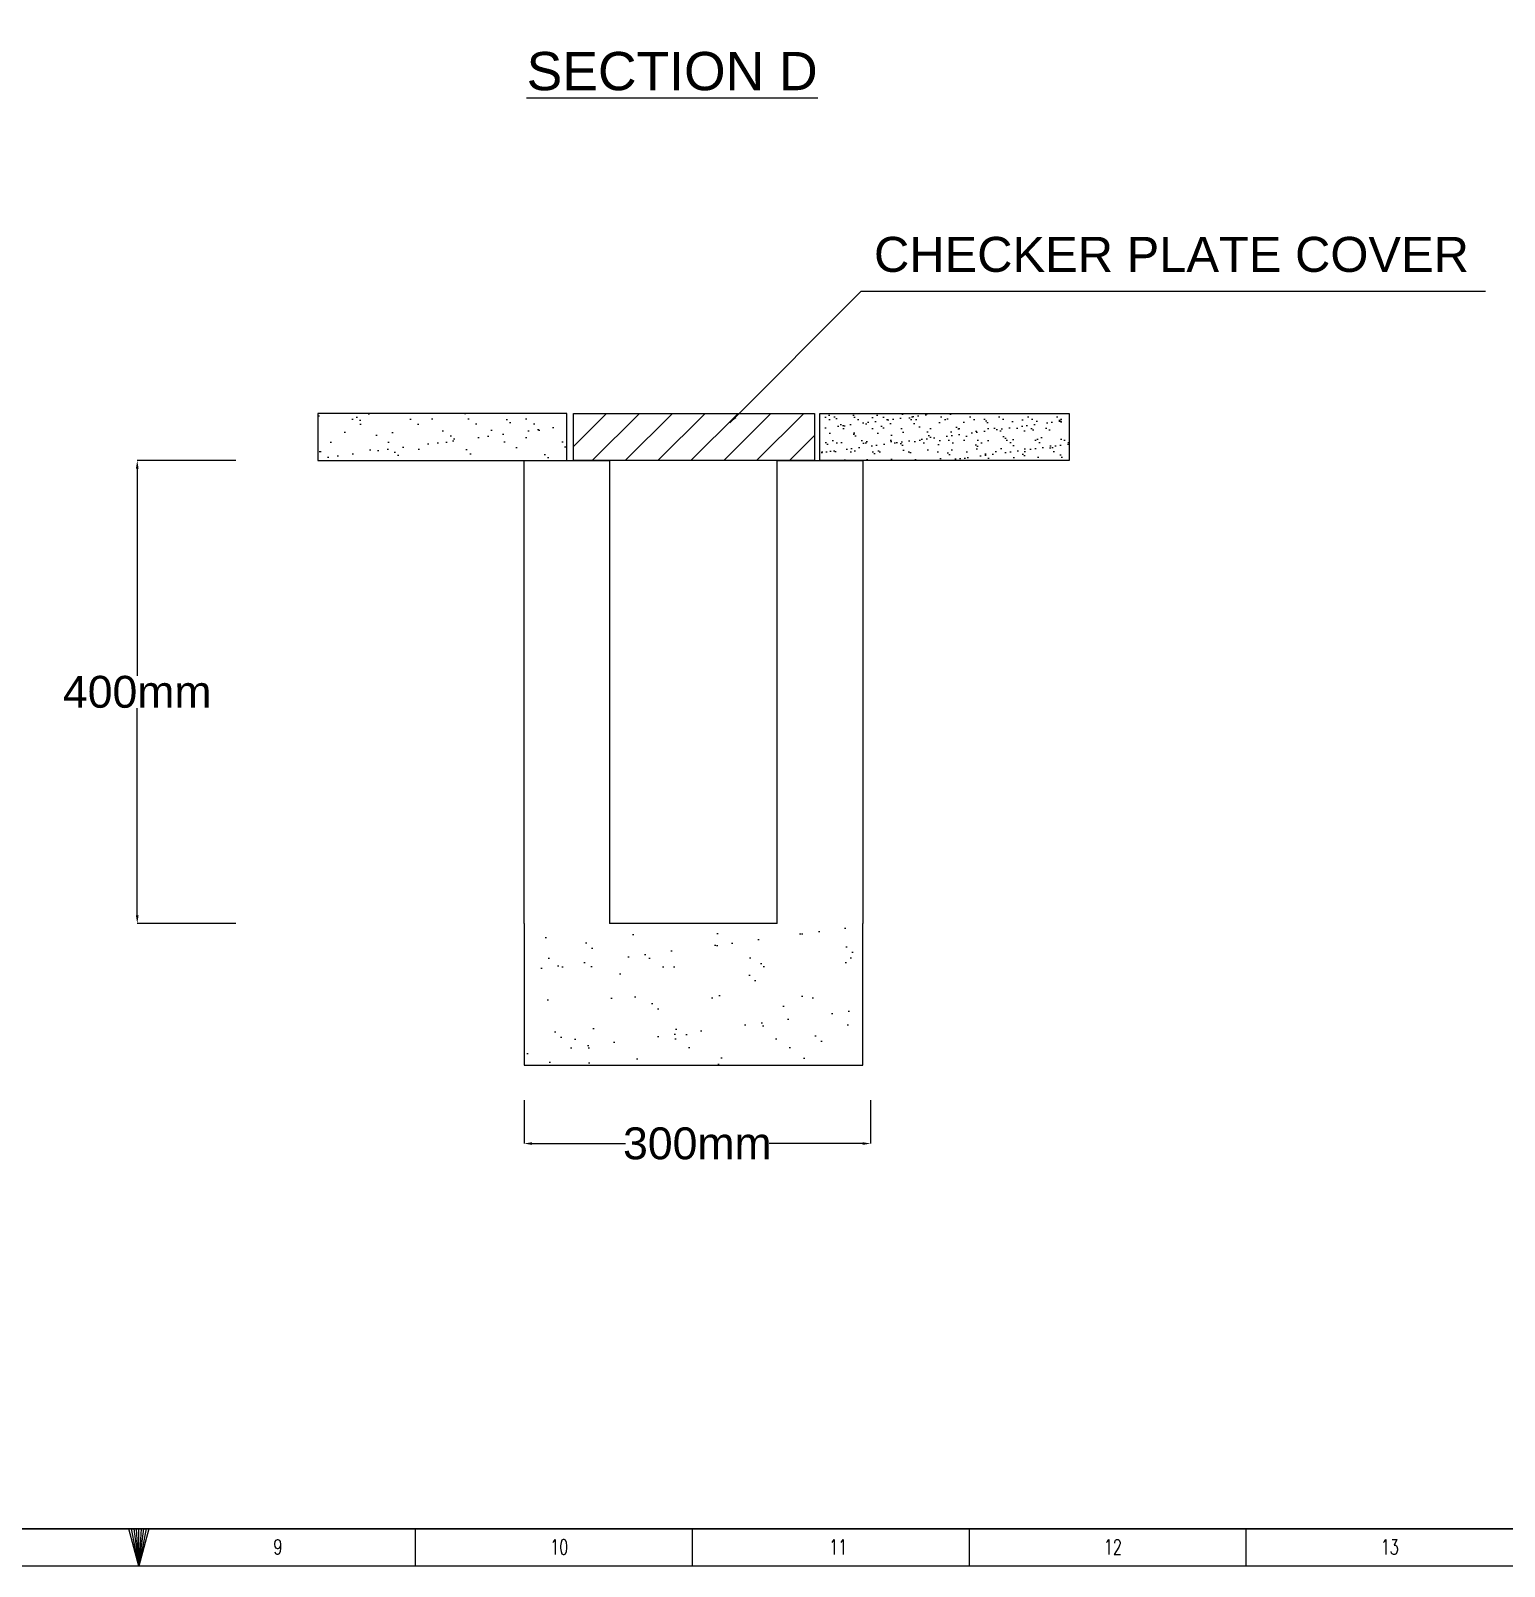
# Model space of a CAD drawing. Header units: inches. Extents: x -1976 to 101187, y -1884 to 17757.
# Drawn here: x 86620 to 95860, y -1884 to 7745 of the extents above; entities that cross this region are included whole.
import ezdxf

# ---------------------------------------------------------------- set-up
doc = ezdxf.new("R2010")
doc.units = ezdxf.units.IN
doc.header["$MEASUREMENT"] = 0
doc.layers.get('Defpoints').update_dxf_attribs({"lineweight": 0})
doc.styles.get("Standard").update_dxf_attribs({"font": 'arial.ttf'})
doc.styles.add('TEG BORDER', font='txt_qlt.shx', dxfattribs={"width": 0.7, "bigfont": 'hztxt.shx'})
doc.dimstyles.get("Standard").update_dxf_attribs({"dimtxt": 100, "dimasz": 50, "dimexe": 0.18, "dimexo": 0.0625, "dimgap": 0.09, "dimtad": 0, "dimtih": 1, "dimtoh": 1, "dimdec": 0, "dimzin": 0, "dimdsep": 46, "dimtxsty": 'Standard', "dimcen": 0.09, "dimadec": 0, "dimazin": 0, "dimtfac": 1, "dimtdec": 0, "dimtofl": 0, "dimtmove": 0, "dimatfit": 3, "dimfxl": 1, "dimtolj": 1, "dimtzin": 0, "dimarcsym": 0})

# ---------------------------------------------------------------- blocks, each defined once
blk = doc.blocks.new('252 BORDER A2')
at = {"linetype": 'Continuous'}
blk.add_line((5, 5), (489, 5), dxfattribs=at)
for p, q in [((297, 0), (297, 5)), ((334.12, 0), (334.12, 5)), ((371.25, 0), (371.25, 5)), ((408.37, 0), (408.37, 5)), ((445.5, 0), (445.5, 5))]:
    blk.add_line(p, q)
at = {"color": 5, "lineweight": 15}
blk.add_lwpolyline([(0, 420), (594, 420), (594, 0), (0, 0)], close=True, dxfattribs=at)
blk.add_lwpolyline([(5, 415), (589, 415), (589, 5), (5, 5)], close=True)
blk.add_lwpolyline([(297, 0), (295.66, 5), (298.34, 5), (297, 0), (296, 5), (296.33, 5), (297, 0), (296.67, 5), (297.33, 5), (297, 0), (297.67, 5), (298, 5), (297, 0)])
at = {"char_height": 2, "width": 2, "attachment_point": 7, "style": 'TEG BORDER'}
for s, insert in [('9', (315.05, 1.59)), ('\\pi2.2204e-016;10', (352.17, 1.59)), ('\\pi0.3;11', (389.3, 1.59)), ('\\pi2.2204e-016;12', (426.42, 1.59)), ('\\pi2.2204e-016;13', (463.55, 1.59))]:
    blk.add_mtext(s, dxfattribs=dict(at, insert=insert))
blk = doc.blocks.new('*D50')
at = {"color": 0, "lineweight": -2, "transparency": 16777216}
for p, q in [((87906.2, 5049.2), (87287.6, 5049.2)), ((87287.7, 4999.2), (87287.7, 3700.3)), ((87287.7, 2197), (87287.7, 3495.9)), ((87906.3, 2147), (87287.6, 2147))]:
    blk.add_line(p, q, dxfattribs=at)
at = {"color": 0, "transparency": 16777216}
for points in [[(87279.4, 4999.2), (87296.1, 4999.2), (87287.7, 5049.2)], [(87279.4, 2197), (87296.1, 2197), (87287.7, 2147)]]:
    blk.add_solid(points, dxfattribs=at)
at = {"layer": 'Defpoints', "color": 0, "transparency": 16777216}
for p in [(87906.2, 5049.2), (87287.7, 2147), (87906.3, 2147)]:
    blk.add_point(p, dxfattribs=at)
at = {"color": 0, "transparency": 16777216, "insert": (87287.7, 3598.1), "char_height": 200, "attachment_point": 5}
blk.add_mtext('\\A1;400mm', dxfattribs=at)
blk = doc.blocks.new('*D51')
at = {"color": 0, "lineweight": -2, "transparency": 16777216}
for p, q in [((89713.4, 1039.7), (89713.4, 766.6)), ((91886.7, 1039.6), (91886.7, 766.6)), ((89763.4, 766.8), (90349, 766.8)), ((91836.7, 766.8), (91251.1, 766.8))]:
    blk.add_line(p, q, dxfattribs=at)
at = {"color": 0, "transparency": 16777216}
for points in [[(89763.4, 775.1), (89763.4, 758.4), (89713.4, 766.8)], [(91836.7, 775.1), (91836.7, 758.4), (91886.7, 766.8)]]:
    blk.add_solid(points, dxfattribs=at)
at = {"layer": 'Defpoints', "color": 0, "transparency": 16777216}
for p in [(89713.4, 1039.7), (91886.7, 1039.6), (91886.7, 766.8)]:
    blk.add_point(p, dxfattribs=at)
at = {"color": 0, "transparency": 16777216, "insert": (90800, 766.8), "char_height": 200, "attachment_point": 5}
blk.add_mtext('\\A1;300mm', dxfattribs=at)

msp = doc.modelspace()

# ---------------------------------------------------------------- hatches: boundary and pattern name
h = msp.add_hatch()
h.set_pattern_fill('AR-SAND', color=251, scale=116.64)
h.set_pattern_definition([(37.5, (106673.76, 5049.16), (-7.3475, 224.7447), [0, -177.2928, 0, -198.288, 0, -189.54]), (7.5, (106673.76, 5049.16), (206.427, 329.175), [0, -95.6448, 0, -159.7968, 0, -61.236]), (327.5, (106530.3, 5049.16), (363.2335, 0.66), [0, -58.32, 0, -209.952, 0, -274.104]), (317.5, (106530.3, 5049.16), (350.6346, 102.372), [0, -29.16, 0, -137.6352, 0, -157.464])])
h.paths.add_polyline_path([(89981.7, 5049.2), (89981.7, 5345.4), (88419.2, 5345.4), (88419.2, 5049.2)])
h = msp.add_hatch()
h.set_pattern_fill('ANSI31', color=256, scale=1166.4)
h.set_pattern_definition([(45, (106636.17, 5049.16), (-103.0962, 103.0962), [])])
h.paths.add_polyline_path([(91534.8, 5049.2), (90023, 5049.2), (90023, 5345.4), (91534.8, 5345.4)])
h = msp.add_hatch()
h.set_pattern_fill('AR-SAND', color=251, scale=58.32)
h.set_pattern_definition([(37.5, (102665.91, 5049.16), (-3.6738, 112.37236), [0, -88.6464, 0, -99.144, 0, -94.77]), (7.5, (102665.91, 5049.16), (103.2134, 164.5876), [0, -47.8224, 0, -79.8984, 0, -30.618]), (327.5, (102594.18, 5049.16), (181.61675, 0.33), [0, -29.16, 0, -104.976, 0, -137.052]), (317.5, (102594.18, 5049.16), (175.3173, 51.186), [0, -14.58, 0, -68.8176, 0, -78.732])])
h.paths.add_polyline_path([(91568.3, 5345.4), (93130.8, 5345.4), (93130.8, 5049.2), (91568.3, 5049.2)])
h = msp.add_hatch()
h.set_pattern_fill('AR-SAND', color=42, scale=202.5)
h.set_pattern_definition([(37.5, (123776.46, -18305.54), (-12.7562, 390.1818), [0, -307.8, 0, -344.25, 0, -329.0625]), (7.5, (123776.46, -18305.54), (358.38, 571.4846), [0, -166.05, 0, -277.425, 0, -106.3125]), (327.5, (123527.4, -18305.54), (630.6137, 1.146), [0, -101.25, 0, -364.5, 0, -475.875]), (317.5, (123527.4, -18305.54), (608.741, 177.729), [0, -50.625, 0, -238.95, 0, -273.375])])
h.paths.add_polyline_path([(89713.4, 1258), (89713.4, 2146.5), (91836.7, 2147), (91836.7, 1258)])

# ---------------------------------------------------------------- linework, layer by layer
for points in [[(89981.7, 5049.2), (89981.7, 5345.4), (88419.2, 5345.4), (88419.2, 5049.2)], [(91534.8, 5049.2), (90023, 5049.2), (90023, 5345.4), (91534.8, 5345.4)]]:
    msp.add_lwpolyline(points, close=True)
at = {"lineweight": 15}
msp.add_lwpolyline([(91568.3, 5345.4), (93130.8, 5345.4), (93130.8, 5049.2), (91568.3, 5049.2)], close=True, dxfattribs=at)
for points in [[(89713.4, 3606), (89713.4, 5049.2), (90250, 5049.2), (90250, 3606)], [(89713.4, 2147), (89713.4, 5049.2), (90250, 5049.2), (90250, 2147)], [(91300, 2147), (91300, 5049.2), (91836.7, 5049.2), (91836.7, 2147)], [(89713.4, 2147), (89713.4, 1258), (91836.7, 1258), (91836.7, 2147)], [(91300, 2147), (90250, 2147)]]:
    msp.add_lwpolyline(points)

# ---------------------------------------------------------------- block references
at = {"xscale": 46.76394, "yscale": 46.76394, "zscale": 46.76394}
msp.add_blockref('252 BORDER A2', (73408.8, -1883.7), dxfattribs=at)

# ---------------------------------------------------------------- texts
msp.add_text('CHECKER PLATE COVER', height=219.473).set_placement((91907.7, 6232.4, 12332.2))
at = {"insert": (89015.4, 7611.4), "char_height": 240, "attachment_point": 1}
msp.add_mtext_dynamic_manual_height_columns('\\pi713.93;{\\LSECTION D}', width=3220.497, gutter_width=1, heights=[0], dxfattribs=at)

# ---------------------------------------------------------------- dimensions: what is measured, and where the dimension line sits
dim = msp.add_linear_dim(base=(87287.7, 2147), p1=(87906.2, 5049.2), p2=(87906.3, 2147), angle=270, dimstyle='Standard', override={"dimtxt": 200, "dimlfac": 0.137133, "dimrnd": 5, "dimpost": 'mm'})
dim.commit()
dim.dimension.update_dxf_attribs({"geometry": '*D50', "text_midpoint": (87287.7, 3598.1)})
dim = msp.add_linear_dim(base=(91886.7, 766.8), p1=(89713.4, 1039.7), p2=(91886.7, 1039.6), dimstyle='Standard', override={"dimtxt": 200, "dimlfac": 0.137133, "dimrnd": 5, "dimpost": 'mm'})
dim.commit()
dim.dimension.update_dxf_attribs({"geometry": '*D51', "text_midpoint": (90800, 766.8)})

# ---------------------------------------------------------------- leaders
msp.add_leader([(91003.3, 5286.3, 12332.2), (91828.1, 6111, 12332.2), (95742.3, 6111, 12332.2)], dimstyle='Standard', override={"dimgap": 0.09, "dimtad": 0})

doc.saveas('drawing.dxf')
